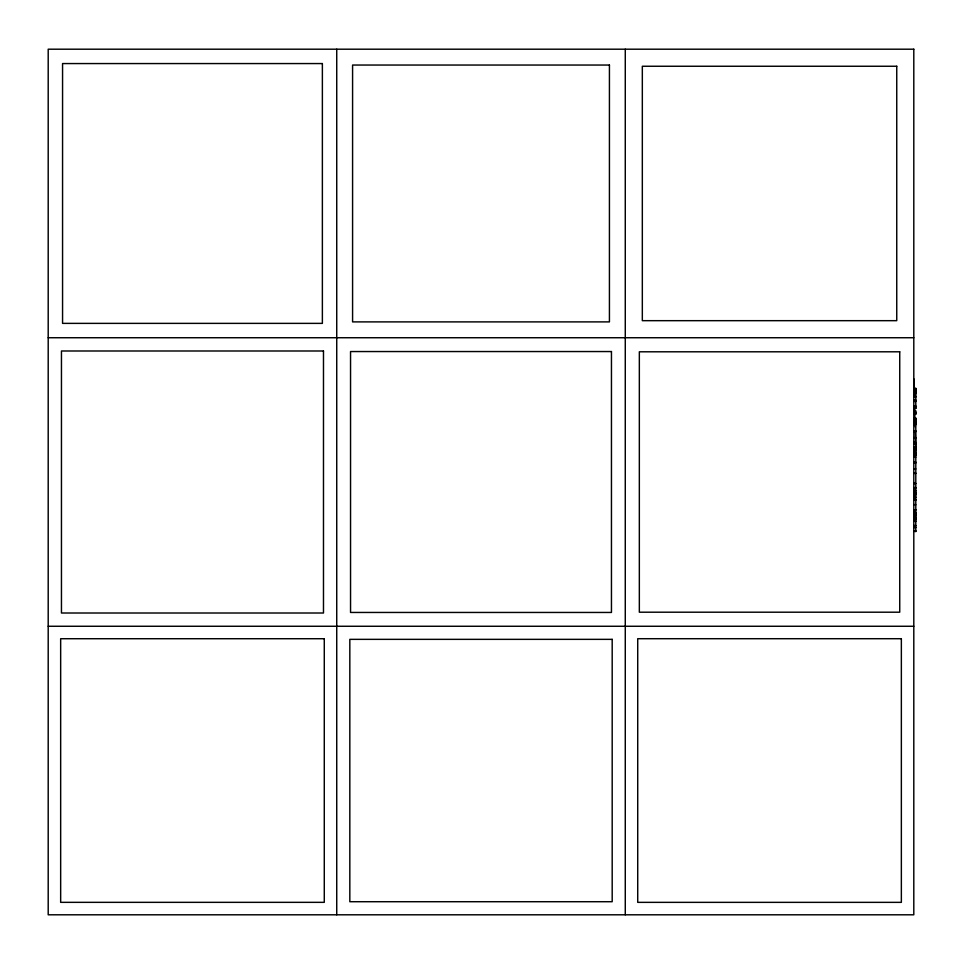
<?xml version="1.0" encoding="UTF-8"?>
<svg xmlns="http://www.w3.org/2000/svg" width="964" height="964" viewBox="0 0 964 964"><rect width="100%" height="100%" fill="white"/><g stroke="black" fill="none" stroke-linecap="round" stroke-linejoin="round"><path stroke-width="1.45" d="M915.282 427.004L915.8 418.28L913.8 418.28M48.2 337.737L913.8 337.737M913.8 388.347L915.8 388.408M913.8 388.721L915.8 388.721M913.8 389.733L915.8 389.733M913.8 390.167L915.8 390.167M913.8 390.721L915.8 390.721M913.8 391.444L915.8 391.444M913.8 391.589L915.8 391.589M913.8 391.854L915.8 391.854M913.8 392.3L915.8 392.3M913.8 392.589L915.8 392.589M913.8 393.095L915.8 393.095M913.8 393.433L915.8 393.433M913.8 393.649L915.8 393.649M913.8 393.746L915.8 393.746M913.8 396.204L915.8 396.204M913.8 396.457L915.8 396.457M913.8 397.264L915.8 397.264M913.8 399.976L915.8 399.976M913.8 400.385L915.8 400.385M913.8 400.687L915.8 400.687M913.8 401.205L915.8 401.205M913.8 401.398L915.8 401.398M913.8 406.145L915.8 406.145M913.8 406.206L915.8 406.206M913.8 407.676L915.8 407.676M913.8 408.302L915.8 408.302M913.8 408.459L915.8 408.507L915.8 388.287M913.8 410.772L915.8 410.772L915.8 414.339L913.8 414.339M913.8 412.026L915.8 412.026M913.8 412.447L915.8 412.447M913.8 413.472L915.8 413.496M913.8 413.93L915.8 413.93M913.8 418.063L915.8 418.063L915.8 531.634M913.8 418.93L915.8 418.93M913.8 419.81L915.8 419.617M913.8 421.81L915.8 421.81M913.8 423.088L915.8 423.088M913.8 423.485L915.8 423.485M913.8 424.196L915.8 424.196M913.8 424.642L915.8 424.642M913.8 430.872L915.8 430.872M913.8 431.245L915.8 431.245M913.8 431.547L915.8 431.547M913.8 431.739L915.8 431.739M913.8 437.644L915.8 437.644M913.8 437.909L915.8 437.909M913.8 442.452L915.8 442.452M913.8 442.536L915.8 442.633M913.8 442.862L915.8 442.898M913.8 442.922L915.8 442.922M913.8 443.5L915.8 443.5M913.8 443.536L915.8 443.536M913.8 443.729L915.8 443.729M913.8 444.127L915.8 444.127M913.8 447.236L915.8 447.26M913.8 447.645L915.8 447.645M913.8 449.489L915.8 449.489M913.8 449.682L915.8 449.718L913.8 449.839M913.8 450.08L915.8 450.068M913.8 452.08L915.8 452.08M913.8 452.249L915.8 452.176M913.8 452.393L915.8 452.393M913.8 452.959L915.8 453.14M913.8 453.466L915.8 453.466M913.8 453.61L915.8 453.61M913.8 454.743L915.8 454.743M913.8 454.888L915.8 454.888M913.8 455.635L915.8 455.635M913.8 457.273L915.8 457.189M913.8 462.178L915.8 462.178M913.8 462.322L915.8 462.358M913.8 462.551L915.8 462.551M913.8 462.985L915.8 462.985M913.8 468.926L915.8 468.926M913.8 473.155L915.8 473.155M913.8 473.396L915.8 473.396M913.8 483.362L915.8 483.362M913.8 483.579L915.8 483.579M913.8 487.615L915.8 487.615M913.8 490.315L915.8 490.315M913.8 490.965L915.8 490.965M913.8 492.182L915.8 492.291M913.8 492.363L915.8 492.363M913.8 492.532L915.8 492.628M913.8 493.423L915.8 493.423M913.8 493.821L915.8 493.821M913.8 493.99L915.8 493.99M913.8 494.231L915.8 494.231M913.8 496.014L915.8 496.014M913.8 497.496L915.8 497.496M913.8 497.593L915.8 497.593M913.8 499.653L915.8 499.557M913.8 499.81L915.8 499.81M913.8 500.099L915.8 500.099M913.8 504.582L915.8 504.762M913.8 509.787L915.8 509.787M913.8 509.992L915.8 509.992M913.8 512.258L915.8 512.258M913.8 512.728L915.8 512.728M913.8 512.908L915.8 512.908M913.8 513.318L915.8 513.318M913.8 513.438L915.8 513.438M913.8 514.005L915.8 513.884M913.8 514.752L915.8 514.752M913.8 515.005L915.8 515.005M913.8 515.559L915.8 515.559M913.8 515.716L915.8 515.716M913.8 515.909L915.8 515.909M913.8 517.27L915.8 517.27M913.8 518.114L915.8 518.114M913.8 518.403L915.8 518.403M913.8 518.933L915.8 518.933M913.8 519.295L915.8 519.295M913.8 520.922L915.8 520.922M913.8 521.343L915.8 521.343M913.8 525.537L915.8 525.537M913.8 525.778L915.8 525.778M913.8 527.284L915.8 527.284M913.8 527.525L915.8 527.525M913.8 530.718L915.8 530.718M913.8 531.393L915.8 531.369M48.2 626.263L913.8 626.263M913.8 378.768L914.101 389.143M914.631 408.399L914.716 411.363M914.8 414.327L914.932 418.774M915.306 432.101L915.8 449.887M625.274 49.2L625.274 914.8M336.737 49.2L336.737 914.8M913.8 49.2L48.2 49.2L48.2 914.8L913.8 914.8L913.8 49.2M322.374 63.564L62.564 63.564L62.564 323.374L322.374 323.374L322.374 63.564M609.429 65.046L352.583 65.046L352.583 321.892L609.429 321.892L609.429 65.046M896.749 66.251L642.325 66.251L642.325 320.675L896.749 320.675L896.749 66.251M323.482 350.992L61.455 350.992L61.455 613.008L323.482 613.008L323.482 350.992M611.453 351.547L350.547 351.547L350.547 612.453L611.453 612.453L611.453 351.547M899.737 351.8L639.337 351.8L639.337 612.2L899.737 612.2L899.737 351.8M915.8 487.88L913.8 487.88L915.8 487.904M901.352 638.71L637.722 638.71L637.722 902.352L901.352 902.352L901.352 638.71M324.278 638.722L60.66 638.722L60.66 902.34L324.278 902.34L324.278 638.722M612.188 639.349L349.824 639.349L349.824 901.714L612.188 901.714L612.188 639.349"/></g></svg>
